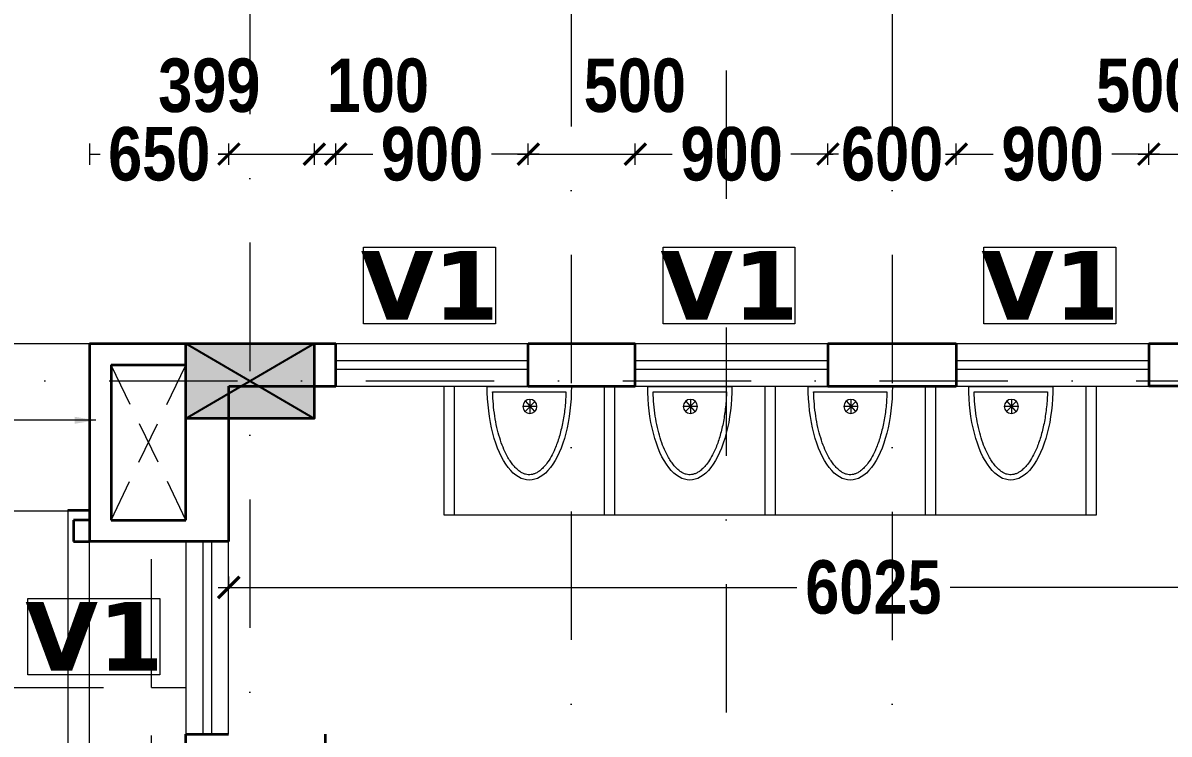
# Model space of a CAD drawing. Header units: millimetres. Extents: x -3092155 to 4513934, y -12317808 to 1850003.
# Drawn here: x -448576 to -443220, y -5723401 to -5720078 of the extents above; entities that cross this region are included whole.
import ezdxf

# ---------------------------------------------------------------- set-up
doc = ezdxf.new("R2010")
doc.units = ezdxf.units.MM
doc.header["$LTSCALE"] = 2
doc.header["$MEASUREMENT"] = 0
doc.header["$PDMODE"] = 34
doc.header["$PDSIZE"] = 500
for name, pattern in [('DASHDOT', [1, 0.5, -0.25, 0, -0.25]), ('DASHED2', [0.375, 0.25, -0.125]), ('HIDDEN', [0.375, 0.25, -0.125])]:
    doc.linetypes.add(name, pattern=pattern)
for name, color, linetype, lineweight in [('coloumn', 10, 'Continuous', 35), ('cornice', 12, 'Continuous', 25), ('D DIM', 250, 'Continuous', 9), ('DUCT', 37, 'Continuous', 35), ('FIXTURE', 252, 'Continuous', 0), ('glass', 5, 'Continuous', 15), ('GRID', 251, 'DASHDOT', 5), ('HAT', 42, 'Continuous', 5), ('PROJ', 251, 'HIDDEN', 5), ('SILL', 74, 'Continuous', 9), ('VENTI', 162, 'Continuous', 5), ('WAll', 250, 'Continuous', 35)]:
    doc.layers.add(name, color=color, linetype=linetype, lineweight=lineweight)
doc.layers.add('DOT', color=7, linetype='DASHED2', lineweight=0, true_color=0x89067c)
doc.layers.add('duct text', color=7, linetype='Continuous', lineweight=5, true_color=0x30182a)
doc.styles.add('door', font='arial.ttf', dxfattribs={"height": 70})
doc.styles.add('INNER DIM', font='ARIALNB.TTF', dxfattribs={"height": 250})
doc.styles.add('style2', font='verdana.ttf')
doc.dimstyles.new('DOOR', dxfattribs={"dimtxt": 100, "dimasz": 100, "dimexe": 25, "dimexo": 50, "dimgap": 25, "dimtad": 0, "dimtih": 1, "dimtoh": 1, "dimdec": 0, "dimzin": 3, "dimdsep": 46, "dimtxsty": 'door', "dimblk": 'OBLIQUE', "dimcen": 200, "dimclrd": 256, "dimclre": 256, "dimclrt": 256, "dimadec": 0, "dimazin": 0, "dimtfac": 1, "dimtdec": 0, "dimtofl": 0, "dimtmove": 2, "dimatfit": 3, "dimfxl": 300, "dimfxlon": 1, "dimfrac": 1, "dimtolj": 1, "dimtzin": 0, "dimlwd": -1, "dimlwe": -1, "dimarcsym": 0})
doc.dimstyles.new('INNER DIM', dxfattribs={"dimscale": 0, "dimtxt": 250, "dimasz": 100, "dimexe": 50, "dimexo": 50, "dimgap": 50, "dimtad": 0, "dimdec": 0, "dimzin": 0, "dimdsep": 46, "dimtxsty": 'INNER DIM', "dimblk": 'ARCHTICK', "dimcen": 100, "dimdle": 50, "dimclrd": 256, "dimclre": 256, "dimclrt": 256, "dimadec": 0, "dimazin": 0, "dimtfac": 1, "dimtdec": 0, "dimtix": 1, "dimtmove": 2, "dimatfit": 3, "dimfxl": 50, "dimfxlon": 1, "dimtolj": 1, "dimtzin": 0, "dimlwd": -1, "dimlwe": -1, "dimarcsym": 1})

# ---------------------------------------------------------------- blocks, each defined once
blk = doc.blocks.new('uri')
at = {"layer": 'FIXTURE', "ltscale": 100}
for p, q in [((1256512.1, -5187048.7), (1256512.1, -5186705.8)), ((1256537.1, -5187074), (1256537.1, -5186680.5)), ((1256476, -5186874.5), (1256410, -5186874.5)), ((1256466.9, -5186851.8), (1256419.1, -5186897.2)), ((1256419.4, -5186851.5), (1256468.8, -5186895.1)), ((1256443, -5186841.5), (1256443, -5186907.5))]:
    blk.add_line(p, q, dxfattribs=at)
blk.add_circle((1256443, -5186874.5), 33, dxfattribs=at)
blk.add_ellipse((1256537.1, -5186877.2), major_axis=(438.1, 0), ratio=0.449067, start_param=1.570796, end_param=4.712389, dxfattribs=at)
blk.add_open_spline([(1256512.1, -5186705.8), (1256509.5, -5186705.9), (1256506.8, -5186706), (1256480, -5186706.9), (1256456, -5186708.7), (1256409.1, -5186714), (1256386.2, -5186717.6), (1256342.2, -5186726.3), (1256321.1, -5186731.6), (1256281.3, -5186743.5), (1256262.7, -5186750.2), (1256232.3, -5186763.1), (1256219.9, -5186769.1), (1256197.3, -5186781.7), (1256187, -5186788.2), (1256170.4, -5186800.5), (1256163.6, -5186806.1), (1256151.8, -5186817.5), (1256146.7, -5186823.2), (1256138.9, -5186833.5), (1256135.9, -5186838.1), (1256130.9, -5186847.2), (1256129, -5186851.7), (1256126.1, -5186860.5), (1256125.1, -5186864.8), (1256124, -5186873.4), (1256123.9, -5186877.6), (1256124.5, -5186886.2), (1256125.2, -5186890.5), (1256127.6, -5186899.2), (1256129.3, -5186903.6), (1256133.7, -5186912.7), (1256136.4, -5186917.3), (1256142.9, -5186926.6), (1256146.7, -5186931.3), (1256155.4, -5186940.7), (1256160.4, -5186945.4), (1256171.3, -5186954.7), (1256177.4, -5186959.3), (1256190.5, -5186968.4), (1256197.6, -5186972.9), (1256216.5, -5186983.7), (1256228.9, -5186989.8), (1256255.6, -5187001.5), (1256270, -5187006.9), (1256300.3, -5187016.9), (1256316.3, -5187021.5), (1256349.6, -5187029.7), (1256366.9, -5187033.3), (1256402.5, -5187039.4), (1256420.8, -5187041.9), (1256458.1, -5187045.9), (1256477, -5187047.3), (1256501.4, -5187048.3), (1256506.8, -5187048.5), (1256512.1, -5187048.7)], degree=3, knots=[1.629393, 1.629393, 1.629393, 1.629393, 1.648181, 1.648181, 1.818462, 1.818462, 1.988743, 1.988743, 2.159025, 2.159025, 2.329306, 2.329306, 2.461629, 2.461629, 2.593951, 2.593951, 2.703241, 2.703241, 2.812532, 2.812532, 2.903056, 2.903056, 2.993581, 2.993581, 3.084106, 3.084106, 3.17463, 3.17463, 3.265155, 3.265155, 3.35568, 3.35568, 3.446205, 3.446205, 3.536729, 3.536729, 3.627254, 3.627254, 3.717779, 3.717779, 3.808303, 3.808303, 3.942921, 3.942921, 4.077539, 4.077539, 4.212157, 4.212157, 4.346775, 4.346775, 4.481393, 4.481393, 4.616011, 4.616011, 4.653792, 4.653792, 4.653792, 4.653792], dxfattribs=at)
blk = doc.blocks.new('_ArchTick')
at = {"color": 0, "linetype": 'ByBlock', "const_width": 0.15}
blk.add_lwpolyline([(-0.5, -0.5), (0.5, 0.5)], dxfattribs=at)
blk = doc.blocks.new('*D624')
at = {"layer": 'D DIM', "ltscale": 100, "transparency": 16777216}
for p, q in [((-383791.8, -5722451.2), (-383791.8, -5722976)), ((-383841.8, -5722501.2), (-383741.8, -5722501.2)), ((-383791.8, -5724201.2), (-383791.8, -5723676.5)), ((-383841.8, -5724151.2), (-383741.8, -5724151.2))]:
    blk.add_line(p, q, dxfattribs=at)
at = {"layer": 'Defpoints', "color": 0, "lineweight": 50, "ltscale": 100, "transparency": 16777216}
for p in [(-1109821.7, -5722501.2), (-384583.9, -5724151.2), (-383791.8, -5724151.2)]:
    blk.add_point(p, dxfattribs=at)
at = {"layer": 'D DIM', "ltscale": 100, "transparency": 16777216, "xscale": 100, "yscale": 100, "zscale": 100}
for p, rotation in [((-383791.8, -5722501.2), 90), ((-383791.8, -5724151.2), 270)]:
    blk.add_blockref('_ArchTick', p, dxfattribs=dict(at, rotation=rotation))
at = {"layer": 'D DIM', "ltscale": 100, "transparency": 16777216, "insert": (-383791.8, -5723326.2), "char_height": 250, "attachment_point": 5, "rotation": 90, "style": 'INNER DIM'}
blk.add_mtext('\\A1;1650', dxfattribs=at)
blk = doc.blocks.new('*D155')
at = {"layer": 'D DIM', "ltscale": 100, "transparency": 16777216}
for p, q in [((-449241.1, -5722451.2), (-449241.1, -5722976)), ((-449191.1, -5722501.2), (-449291.1, -5722501.2)), ((-449241.1, -5724201.2), (-449241.1, -5723676.5)), ((-449191.1, -5724151.2), (-449291.1, -5724151.2))]:
    blk.add_line(p, q, dxfattribs=at)
at = {"layer": 'Defpoints', "color": 0, "lineweight": 50, "ltscale": 100, "transparency": 16777216}
for p in [(-448263.5, -5722501.2), (-449241.1, -5724151.2), (-448263.9, -5724151.2)]:
    blk.add_point(p, dxfattribs=at)
at = {"layer": 'D DIM', "ltscale": 100, "transparency": 16777216, "xscale": 100, "yscale": 100, "zscale": 100}
for p, rotation in [((-449241.1, -5722501.2), 90), ((-449241.1, -5724151.2), 270)]:
    blk.add_blockref('_ArchTick', p, dxfattribs=dict(at, rotation=rotation))
at = {"layer": 'D DIM', "ltscale": 100, "transparency": 16777216, "insert": (-449241.1, -5723326.2), "char_height": 250, "attachment_point": 5, "rotation": 90, "style": 'INNER DIM'}
blk.add_mtext('\\A1;1650', dxfattribs=at)
blk = doc.blocks.new('*D170')
at = {"layer": 'D DIM', "ltscale": 100, "transparency": 16777216}
for p, q in [((-447613.5, -5720741.1), (-447613.5, -5720641.1)), ((-447214.3, -5720741.1), (-447214.3, -5720641.1)), ((-447663.5, -5720691.1), (-447164.3, -5720691.1))]:
    blk.add_line(p, q, dxfattribs=at)
at = {"layer": 'Defpoints', "color": 0, "lineweight": 50, "ltscale": 100, "transparency": 16777216}
for p in [(-447214.3, -5720691.1), (-447613.5, -5721576.2), (-447214.3, -5721576.2)]:
    blk.add_point(p, dxfattribs=at)
at = {"layer": 'D DIM', "ltscale": 100, "transparency": 16777216, "xscale": 100, "yscale": 100, "zscale": 100, "rotation": 180}
blk.add_blockref('_ArchTick', (-447613.5, -5720691.1), dxfattribs=at)
at = {"layer": 'D DIM', "ltscale": 100, "transparency": 16777216, "xscale": 100, "yscale": 100, "zscale": 100}
blk.add_blockref('_ArchTick', (-447214.3, -5720691.1), dxfattribs=at)
at = {"layer": 'D DIM', "ltscale": 100, "transparency": 16777216, "insert": (-447705.1, -5720371), "char_height": 250, "attachment_point": 5, "style": 'INNER DIM'}
blk.add_mtext('\\A1;399', dxfattribs=at)
blk = doc.blocks.new('*D634')
at = {"layer": 'D DIM', "ltscale": 100, "transparency": 16777216}
for p, q in [((-447214.3, -5720741.1), (-447214.3, -5720641.1)), ((-447114.3, -5720741.1), (-447114.3, -5720641.1)), ((-447214.3, -5720691.1), (-447114.3, -5720691.1))]:
    blk.add_line(p, q, dxfattribs=at)
at = {"layer": 'Defpoints', "color": 0, "lineweight": 50, "ltscale": 100, "transparency": 16777216}
for p in [(-447114.3, -5720691.1), (-447214.3, -5721576.2), (-447114.3, -5721576.2)]:
    blk.add_point(p, dxfattribs=at)
at = {"layer": 'D DIM', "ltscale": 100, "transparency": 16777216, "insert": (-446917.2, -5720371), "char_height": 250, "attachment_point": 5, "style": 'INNER DIM'}
blk.add_mtext('\\A1;100', dxfattribs=at)
blk = doc.blocks.new('*D635')
at = {"layer": 'D DIM', "ltscale": 100, "transparency": 16777216}
for p, q in [((-447114.3, -5720741.1), (-447114.3, -5720641.1)), ((-446214.3, -5720741.1), (-446214.3, -5720641.1)), ((-447164.3, -5720691.1), (-446941.7, -5720691.1)), ((-446164.3, -5720691.1), (-446386.9, -5720691.1))]:
    blk.add_line(p, q, dxfattribs=at)
at = {"layer": 'Defpoints', "color": 0, "lineweight": 50, "ltscale": 100, "transparency": 16777216}
for p in [(-446214.3, -5720691.1), (-447114.3, -5721576.2), (-446214.3, -5721576.2)]:
    blk.add_point(p, dxfattribs=at)
at = {"layer": 'D DIM', "ltscale": 100, "transparency": 16777216, "xscale": 100, "yscale": 100, "zscale": 100, "rotation": 180}
blk.add_blockref('_ArchTick', (-447114.3, -5720691.1), dxfattribs=at)
at = {"layer": 'D DIM', "ltscale": 100, "transparency": 16777216, "xscale": 100, "yscale": 100, "zscale": 100}
blk.add_blockref('_ArchTick', (-446214.3, -5720691.1), dxfattribs=at)
at = {"layer": 'D DIM', "ltscale": 100, "transparency": 16777216, "insert": (-446664.3, -5720691.1), "char_height": 250, "attachment_point": 5, "style": 'INNER DIM'}
blk.add_mtext('\\A1;900', dxfattribs=at)
blk = doc.blocks.new('*D636')
at = {"layer": 'D DIM', "ltscale": 100, "transparency": 16777216}
for p, q in [((-446214.3, -5720741.1), (-446214.3, -5720641.1)), ((-445714.3, -5720741.1), (-445714.3, -5720641.1)), ((-446264.3, -5720691.1), (-445664.3, -5720691.1))]:
    blk.add_line(p, q, dxfattribs=at)
at = {"layer": 'Defpoints', "color": 0, "lineweight": 50, "ltscale": 100, "transparency": 16777216}
for p in [(-445714.3, -5720691.1), (-446214.3, -5721576.2), (-445714.3, -5721576.2)]:
    blk.add_point(p, dxfattribs=at)
at = {"layer": 'D DIM', "ltscale": 100, "transparency": 16777216, "xscale": 100, "yscale": 100, "zscale": 100, "rotation": 180}
blk.add_blockref('_ArchTick', (-446214.3, -5720691.1), dxfattribs=at)
at = {"layer": 'D DIM', "ltscale": 100, "transparency": 16777216, "xscale": 100, "yscale": 100, "zscale": 100}
blk.add_blockref('_ArchTick', (-445714.3, -5720691.1), dxfattribs=at)
at = {"layer": 'D DIM', "ltscale": 100, "transparency": 16777216, "insert": (-445716.6, -5720371), "char_height": 250, "attachment_point": 5, "style": 'INNER DIM'}
blk.add_mtext('\\A1;500', dxfattribs=at)
blk = doc.blocks.new('*D637')
at = {"layer": 'D DIM', "ltscale": 100, "transparency": 16777216}
for p, q in [((-445714.3, -5720741.1), (-445714.3, -5720641.1)), ((-444814.3, -5720741.1), (-444814.3, -5720641.1)), ((-445764.3, -5720691.1), (-445541.7, -5720691.1)), ((-444764.3, -5720691.1), (-444986.9, -5720691.1))]:
    blk.add_line(p, q, dxfattribs=at)
at = {"layer": 'Defpoints', "color": 0, "lineweight": 50, "ltscale": 100, "transparency": 16777216}
for p in [(-444814.3, -5720691.1), (-445714.3, -5721576.2), (-444814.3, -5721576.2)]:
    blk.add_point(p, dxfattribs=at)
at = {"layer": 'D DIM', "ltscale": 100, "transparency": 16777216, "xscale": 100, "yscale": 100, "zscale": 100, "rotation": 180}
blk.add_blockref('_ArchTick', (-445714.3, -5720691.1), dxfattribs=at)
at = {"layer": 'D DIM', "ltscale": 100, "transparency": 16777216, "xscale": 100, "yscale": 100, "zscale": 100}
blk.add_blockref('_ArchTick', (-444814.3, -5720691.1), dxfattribs=at)
at = {"layer": 'D DIM', "ltscale": 100, "transparency": 16777216, "insert": (-445264.3, -5720691.1), "char_height": 250, "attachment_point": 5, "style": 'INNER DIM'}
blk.add_mtext('\\A1;900', dxfattribs=at)
blk = doc.blocks.new('*D638')
at = {"layer": 'D DIM', "ltscale": 100, "transparency": 16777216}
for p, q in [((-444814.3, -5720741.1), (-444814.3, -5720641.1)), ((-444214.3, -5720741.1), (-444214.3, -5720641.1)), ((-444814.3, -5720691.1), (-444790.2, -5720691.1)), ((-444214.3, -5720691.1), (-444238.5, -5720691.1))]:
    blk.add_line(p, q, dxfattribs=at)
at = {"layer": 'Defpoints', "color": 0, "lineweight": 50, "ltscale": 100, "transparency": 16777216}
for p in [(-444214.3, -5720691.1), (-444814.3, -5721576.2), (-444214.3, -5721576.2)]:
    blk.add_point(p, dxfattribs=at)
at = {"layer": 'D DIM', "ltscale": 100, "transparency": 16777216, "insert": (-444514.3, -5720691.1), "char_height": 250, "attachment_point": 5, "style": 'INNER DIM'}
blk.add_mtext('\\A1;600', dxfattribs=at)
blk = doc.blocks.new('*D639')
at = {"layer": 'D DIM', "ltscale": 100, "transparency": 16777216}
for p, q in [((-444214.3, -5720741.1), (-444214.3, -5720641.1)), ((-443314.7, -5720741.1), (-443314.7, -5720641.1)), ((-444264.3, -5720691.1), (-444041.9, -5720691.1)), ((-443264.7, -5720691.1), (-443487.1, -5720691.1))]:
    blk.add_line(p, q, dxfattribs=at)
at = {"layer": 'Defpoints', "color": 0, "lineweight": 50, "ltscale": 100, "transparency": 16777216}
for p in [(-443314.7, -5720691.1), (-444214.3, -5721576.2), (-443314.7, -5721576.2)]:
    blk.add_point(p, dxfattribs=at)
at = {"layer": 'D DIM', "ltscale": 100, "transparency": 16777216, "xscale": 100, "yscale": 100, "zscale": 100, "rotation": 180}
blk.add_blockref('_ArchTick', (-444214.3, -5720691.1), dxfattribs=at)
at = {"layer": 'D DIM', "ltscale": 100, "transparency": 16777216, "xscale": 100, "yscale": 100, "zscale": 100}
blk.add_blockref('_ArchTick', (-443314.7, -5720691.1), dxfattribs=at)
at = {"layer": 'D DIM', "ltscale": 100, "transparency": 16777216, "insert": (-443764.5, -5720691.1), "char_height": 250, "attachment_point": 5, "style": 'INNER DIM'}
blk.add_mtext('\\A1;900', dxfattribs=at)
blk = doc.blocks.new('*D640')
at = {"layer": 'D DIM', "ltscale": 100, "transparency": 16777216}
for p, q in [((-443314.7, -5720741.1), (-443314.7, -5720641.1)), ((-442814.3, -5720741.1), (-442814.3, -5720641.1)), ((-443364.7, -5720691.1), (-442764.3, -5720691.1))]:
    blk.add_line(p, q, dxfattribs=at)
at = {"layer": 'Defpoints', "color": 0, "lineweight": 50, "ltscale": 100, "transparency": 16777216}
for p in [(-442814.3, -5720691.1), (-443314.7, -5721576.2), (-442814.3, -5721576.2)]:
    blk.add_point(p, dxfattribs=at)
at = {"layer": 'D DIM', "ltscale": 100, "transparency": 16777216, "xscale": 100, "yscale": 100, "zscale": 100, "rotation": 180}
blk.add_blockref('_ArchTick', (-443314.7, -5720691.1), dxfattribs=at)
at = {"layer": 'D DIM', "ltscale": 100, "transparency": 16777216, "xscale": 100, "yscale": 100, "zscale": 100}
blk.add_blockref('_ArchTick', (-442814.3, -5720691.1), dxfattribs=at)
at = {"layer": 'D DIM', "ltscale": 100, "transparency": 16777216, "insert": (-443322.4, -5720371), "char_height": 250, "attachment_point": 5, "style": 'INNER DIM'}
blk.add_mtext('\\A1;500', dxfattribs=at)
blk = doc.blocks.new('*D728')
at = {"layer": 'D DIM', "ltscale": 100, "transparency": 16777216}
for p, q in [((-447614.3, -5722715.6), (-447614.3, -5722665.6)), ((-441589.3, -5722765.6), (-441589.3, -5722665.6)), ((-447664.3, -5722715.6), (-444960, -5722715.6)), ((-441539.3, -5722715.6), (-444243.7, -5722715.6))]:
    blk.add_line(p, q, dxfattribs=at)
at = {"layer": 'Defpoints', "color": 0, "lineweight": 50, "ltscale": 100, "transparency": 16777216}
for p in [(-447614.3, -5722715.6), (-441589.3, -5722715.6), (-441589.3, -5722926.2)]:
    blk.add_point(p, dxfattribs=at)
at = {"layer": 'D DIM', "ltscale": 100, "transparency": 16777216, "xscale": 100, "yscale": 100, "zscale": 100, "rotation": 180}
blk.add_blockref('_ArchTick', (-447614.3, -5722715.6), dxfattribs=at)
at = {"layer": 'D DIM', "ltscale": 100, "transparency": 16777216, "xscale": 100, "yscale": 100, "zscale": 100}
blk.add_blockref('_ArchTick', (-441589.3, -5722715.6), dxfattribs=at)
at = {"layer": 'D DIM', "ltscale": 100, "transparency": 16777216, "insert": (-444601.8, -5722715.6), "char_height": 250, "attachment_point": 5, "style": 'INNER DIM'}
blk.add_mtext('\\A1;6025', dxfattribs=at)
blk = doc.blocks.new('*D851')
at = {"layer": 'D DIM', "ltscale": 100, "transparency": 16777216}
for p, q in [((-449241.5, -5721526.2), (-449241.5, -5721937.2)), ((-449191.5, -5721576.2), (-449291.5, -5721576.2)), ((-449191.5, -5722501), (-449291.5, -5722501)), ((-449241.5, -5722551), (-449241.5, -5722497.3))]:
    blk.add_line(p, q, dxfattribs=at)
at = {"layer": 'Defpoints', "color": 0, "lineweight": 50, "ltscale": 100, "transparency": 16777216}
for p in [(-448264.3, -5721576.2), (-449241.5, -5722501), (-448264.3, -5722501)]:
    blk.add_point(p, dxfattribs=at)
at = {"layer": 'D DIM', "ltscale": 100, "transparency": 16777216, "xscale": 100, "yscale": 100, "zscale": 100}
for p, rotation in [((-449241.5, -5721576.2), 90), ((-449241.5, -5722501), 270)]:
    blk.add_blockref('_ArchTick', p, dxfattribs=dict(at, rotation=rotation))
at = {"layer": 'D DIM', "ltscale": 100, "transparency": 16777216, "insert": (-449241.5, -5722217.3), "char_height": 250, "attachment_point": 5, "rotation": 90, "style": 'INNER DIM'}
blk.add_mtext('\\A1;925', dxfattribs=at)
blk = doc.blocks.new('*D370')
at = {"layer": 'D DIM', "ltscale": 100, "transparency": 16777216}
for p, q in [((-448263.9, -5720741.1), (-448263.9, -5720641.1)), ((-447614.3, -5720741.1), (-447614.3, -5720641.1)), ((-448263.9, -5720691.1), (-448215, -5720691.1)), ((-447614.3, -5720691.1), (-447663.2, -5720691.1))]:
    blk.add_line(p, q, dxfattribs=at)
at = {"layer": 'Defpoints', "color": 0, "lineweight": 50, "ltscale": 100, "transparency": 16777216}
for p in [(-447614.3, -5720691.1), (-448263.9, -5722038.6), (-447614.3, -5722038.6)]:
    blk.add_point(p, dxfattribs=at)
at = {"layer": 'D DIM', "ltscale": 100, "transparency": 16777216, "insert": (-447939.1, -5720691.1), "char_height": 250, "attachment_point": 5, "style": 'INNER DIM'}
blk.add_mtext('\\A1;650', dxfattribs=at)
blk = doc.blocks.new('F.F')
at = {"layer": 'coloumn', "ltscale": 100}
blk.add_hatch(color=256, dxfattribs=at).paths.add_polyline_path([(-219835.3, -5874906.2), (-219835.3, -5875256.2), (-220435.3, -5875256.2), (-220435.3, -5874906.2)])
at = {"layer": 'coloumn', "lineweight": 25, "ltscale": 100}
for p, q in [((-220435.3, -5875256.2), (-219835.3, -5874906.2)), ((-220435.3, -5874906.2), (-219835.3, -5875256.2))]:
    blk.add_line(p, q, dxfattribs=at)
at = {"layer": 'coloumn', "ltscale": 100}
blk.add_lwpolyline([(-219835.3, -5874906.2), (-219835.3, -5875256.2), (-220435.3, -5875256.2), (-220435.3, -5874906.2)], close=True, dxfattribs=at)
blk = doc.blocks.new('ujuj')
at = {"layer": 'DUCT', "ltscale": 100}
for p, q in [((-427849.3, -5813156.2), (-427849.3, -5813081.2)), ((-427849.3, -5813081.2), (-427749.3, -5813081.2)), ((-427749.3, -5813081.2), (-427749.3, -5813156.2)), ((-426099.3, -5813156.2), (-426099.3, -5813081.2)), ((-426099.3, -5813081.2), (-425999.3, -5813081.2)), ((-425999.3, -5813081.2), (-425999.3, -5813156.2))]:
    blk.add_line(p, q, dxfattribs=at)
at = {"layer": 'PROJ', "ltscale": 250}
blk.add_line((-426099.3, -5813156.2), (-427749.3, -5813156.2), dxfattribs=at)
at = {"layer": 'SILL', "ltscale": 100}
for p, q in [((-425949.3, -5813056.2), (-427898.9, -5813056.2)), ((-427898.9, -5813056.2), (-427898.9, -5813156.2)), ((-425949.3, -5813056.2), (-425949.3, -5813156.2)), ((-426099.3, -5813156.2), (-427749.3, -5813156.2))]:
    blk.add_line(p, q, dxfattribs=at)
blk = doc.blocks.new('_Oblique')
at = {"color": 0, "linetype": 'ByBlock', "lineweight": -2}
blk.add_line((-0.5, -0.5), (0.5, 0.5), dxfattribs=at)
blk = doc.blocks.new('6yuj6kit')
at = {"layer": 'duct text', "ltscale": 0.1}
blk.add_leader([(-159562.2, -5650522.1), (-161097.4, -5650522.1), (-160847.8, -5650522.1)], dimstyle='DOOR', dxfattribs=at)

msp = doc.modelspace()

# ---------------------------------------------------------------- hatches: boundary and pattern name
at = {"layer": 'HAT', "ltscale": 100}
h = msp.add_hatch(dxfattribs=at)
h.set_pattern_fill('ANGLE', color=256, scale=3000, style=0)
h.set_pattern_definition([(0, (-0.8, -16659), (0, 825), [600, -225]), (90, (-0.8, -16659), (-825, 5e-14), [600, -225])])
h.paths.add_polyline_path([(-449164.7, -5722776), (-449164.7, -5723475.7), (-447814.7, -5723475.7), (-447814.7, -5723401.2), (-447814.7, -5722501), (-448264.3, -5722501), (-448264.3, -5721576.2), (-449314.7, -5721576.2), (-449314.7, -5722776)])
h.paths.add_polyline_path([(-449164.7, -5731976.8), (-449164.7, -5732726.5), (-449314.7, -5732726.5), (-449314.7, -5733926.2), (-448264.3, -5733926.2), (-448264.3, -5733001), (-447814.7, -5733001), (-447814.7, -5731976.8)])
h.paths.add_polyline_path([(-449164.7, -5723475.7), (-449164.7, -5731976.8), (-447814.7, -5731976.8), (-447814.7, -5731351), (-448264.3, -5731351), (-448264.3, -5730051), (-447814.7, -5730051), (-447814.7, -5728401.2), (-448264.3, -5728401.2), (-448264.3, -5727101.2), (-447814.7, -5727101.2), (-447814.7, -5725451), (-448264.3, -5725451), (-448264.3, -5724151), (-447814.7, -5724151), (-447814.7, -5723475.7)])
h.paths.add_polyline_path([(-448988.9, -5730701, -1), (-448588.9, -5730701, -1)], flags=16)
h.paths.add_polyline_path([(-448656.9, -5731430.9), (-447936.3, -5731430.9), (-447936.3, -5731925), (-448656.9, -5731925)], flags=16)
h.paths.add_polyline_path([(-448656.9, -5729526.5), (-448656.9, -5729032.4), (-447936.3, -5729032.4), (-447936.3, -5729526.5)], flags=16)
h.paths.add_polyline_path([(-448988.9, -5727751, -1), (-448588.9, -5727751, -1)], flags=16)
h.paths.add_polyline_path([(-448552.5, -5726824.3), (-448552.5, -5726467.2), (-447936.3, -5726467.2), (-447936.3, -5726824.3)], flags=0)
h.paths.add_polyline_path([(-448552.5, -5725924.3), (-448552.5, -5725567.2), (-447936.3, -5725567.2), (-447936.3, -5725924.3)], flags=0)
h.paths.add_polyline_path([(-448588.9, -5724801, -1), (-448988.9, -5724801, -1)], flags=16)
h.paths.add_polyline_path([(-448553, -5724074.1), (-448553, -5723716.9), (-447936.7, -5723716.9), (-447936.7, -5724074.1)], flags=0)
h.paths.add_polyline_path([(-448623.4, -5722704.3), (-447861.6, -5722704.3), (-447861.6, -5723185.2), (-448623.4, -5723185.2)], flags=24)
h.paths.add_polyline_path([(-448630.4, -5723651.2), (-447855.4, -5723651.2), (-447855.4, -5724137.8), (-448630.4, -5724137.8)], flags=24)
h.paths.add_polyline_path([(-448630, -5725501.4), (-447855, -5725501.4), (-447855, -5725988.1), (-448630, -5725988.1)], flags=24)
h.paths.add_polyline_path([(-448623.4, -5726404.3), (-447861.6, -5726404.3), (-447861.6, -5726885.2), (-448623.4, -5726885.2)], flags=24)
h.paths.add_polyline_path([(-448735.8, -5729023), (-447902, -5729023), (-447902, -5729509.2), (-448735.8, -5729509.2)], flags=24)

# ---------------------------------------------------------------- linework, layer by layer
at = {"layer": 'DOT', "linetype": 'Continuous', "ltscale": 400}
msp.add_line((-449314.7, -5721576.2), (-448264.3, -5721576.2), dxfattribs=at)
at = {"layer": 'DOT', "ltscale": 400}
for p, q in [((-448164.3, -5722401), (-447814.3, -5721676)), ((-447814.3, -5722401), (-448164.3, -5721676))]:
    msp.add_line(p, q, dxfattribs=at)
at = {"layer": 'DUCT', "ltscale": 100}
for p, q in [((-448264.3, -5721576.2), (-448264.3, -5722501)), ((-448264.3, -5721576.2), (-447114.3, -5721576.2)), ((-447814.3, -5721576.2), (-447114.3, -5721576.2)), ((-447114.3, -5721776.2), (-447114.3, -5721576.2)), ((-446214.3, -5721576.2), (-445714.3, -5721576.2)), ((-446214.3, -5721776.2), (-446214.3, -5721576.2)), ((-445714.3, -5721776.2), (-445714.3, -5721576.2)), ((-444814.3, -5721576.2), (-444814.3, -5721776.2)), ((-444814.3, -5721576.2), (-444214.3, -5721576.2)), ((-444214.3, -5721576.2), (-444214.3, -5721776.2)), ((-443314.7, -5721576.2), (-442814.3, -5721576.2)), ((-443314.7, -5721576.2), (-443314.7, -5721776.2)), ((-448164.3, -5721676), (-447814.7, -5721676)), ((-448164.3, -5721676), (-448164.3, -5722401)), ((-447814.7, -5722401), (-447814.7, -5721676)), ((-447614.7, -5721776.2), (-447614.7, -5722476)), ((-447614.3, -5721776.2), (-447114.3, -5721776.2)), ((-446214.3, -5721776.2), (-445714.3, -5721776.2)), ((-444814.3, -5721776.2), (-444214.3, -5721776.2)), ((-442814.3, -5721776.2), (-443314.7, -5721776.2)), ((-447614.3, -5722501), (-447614.3, -5722351)), ((-448164.3, -5722401), (-447814.3, -5722401)), ((-447614.3, -5722501), (-448264.3, -5722501)), ((-447614.3, -5722501), (-447814.3, -5722501)), ((-447814.7, -5723401.2), (-447614.7, -5723401.2)), ((-447814.7, -5723601.2), (-447814.7, -5723401.2)), ((-447164.3, -5723401.2), (-447164.3, -5723601.2))]:
    msp.add_line(p, q, dxfattribs=at)
at = {"layer": 'FIXTURE', "ltscale": 100}
msp.add_line((-446609.7, -5722376.2), (-443559.7, -5722376.2), dxfattribs=at)
for points in [[(-446609.7, -5721776.2), (-446609.7, -5722376.2), (-446559.7, -5722376.2), (-446559.7, -5721776.2)], [(-445859.7, -5721776.2), (-445859.7, -5722376.2), (-445809.7, -5722376.2), (-445809.7, -5721776.2)], [(-445109.7, -5721776.2), (-445109.7, -5722376.2), (-445059.7, -5722376.2), (-445059.7, -5721776.2)], [(-444359.7, -5721776.2), (-444359.7, -5722376.2), (-444309.7, -5722376.2), (-444309.7, -5721776.2)], [(-443609.7, -5721776.2), (-443609.7, -5722376.2), (-443559.7, -5722376.2), (-443559.7, -5721776.2)]]:
    msp.add_lwpolyline(points, dxfattribs=at)
at = {"layer": 'glass', "ltscale": 100}
for p, q in [((-447114.3, -5721656.2), (-446214.3, -5721656.2)), ((-445714.3, -5721656.2), (-444814.3, -5721656.2)), ((-444214.3, -5721656.2), (-443314.7, -5721656.2)), ((-447114.3, -5721696.2), (-446214.3, -5721696.2)), ((-445714.3, -5721696.2), (-444814.3, -5721696.2)), ((-444214.3, -5721696.2), (-443314.7, -5721696.2)), ((-447734.7, -5722501.2), (-447734.7, -5723401.2)), ((-447694.7, -5722501.2), (-447694.7, -5723401.2))]:
    msp.add_line(p, q, dxfattribs=at)
at = {"layer": 'GRID', "color": 5, "ltscale": 600}
for p, q in [((-445289.7, -5655495.3), (-445289.7, -5744297.3)), ((-446014.7, -5656356), (-446014.7, -5743436.5)), ((-444514.7, -5656356.5), (-444514.7, -5743436)), ((-447515.1, -5657499.4), (-447515.1, -5742293.2))]:
    msp.add_line(p, q, dxfattribs=at)
at = {"layer": 'GRID', "color": 6, "ltscale": 600}
msp.add_line((-460174.6, -5721751.2), (-367335.1, -5721751.2), dxfattribs=at)
at = {"layer": 'SILL', "ltscale": 100}
for p, q in [((-447114.3, -5721576.2), (-446214.3, -5721576.2)), ((-445714.3, -5721576.2), (-444814.3, -5721576.2)), ((-444214.3, -5721576.2), (-443314.7, -5721576.2)), ((-447114.3, -5721776.2), (-446214.3, -5721776.2)), ((-445714.3, -5721776.2), (-444814.3, -5721776.2)), ((-444214.3, -5721776.2), (-443314.7, -5721776.2)), ((-447814.7, -5722501), (-447814.7, -5724151)), ((-447614.7, -5723401.2), (-447614.7, -5722501))]:
    msp.add_line(p, q, dxfattribs=at)
at = {"layer": 'VENTI', "ltscale": 100}
for points in [[(-446368.5, -5721483.5), (-446984.7, -5721483.5), (-446984.7, -5721126.3), (-446368.5, -5721126.3)], [(-444968.5, -5721483.5), (-445584.7, -5721483.5), (-445584.7, -5721126.3), (-444968.5, -5721126.3)], [(-443468.9, -5721483.5), (-444085.1, -5721483.5), (-444085.1, -5721126.3), (-443468.9, -5721126.3)], [(-447936.3, -5723124.3), (-448552.5, -5723124.3), (-448552.5, -5722767.2), (-447936.3, -5722767.2)]]:
    msp.add_lwpolyline(points, close=True, dxfattribs=at)

# ---------------------------------------------------------------- block references
at = {"layer": 'coloumn'}
msp.add_blockref('F.F', (-227379.8, 153330), dxfattribs=at)
at = {"layer": 'cornice', "color": 3, "lineweight": 50}
msp.add_blockref('6yuj6kit', (-288672.7, -71412.7), dxfattribs=at)
at = {"layer": 'cornice', "color": 3, "lineweight": 50, "xscale": -1, "rotation": 90}
msp.add_blockref('ujuj', (-6261420.5, -6150250.3), dxfattribs=at)
at = {"layer": 'WAll', "xscale": -1, "rotation": 270}
for p in [(4740667.5, -6978313.4), (4741417.5, -6978313.4), (4742167.5, -6978313.4), (4742917.5, -6978313.4)]:
    msp.add_blockref('uri', p, dxfattribs=at)

# ---------------------------------------------------------------- texts
at = {"layer": 'VENTI', "ltscale": 100, "char_height": 320, "attachment_point": 5, "style": 'style2'}
for insert in [(-446674.7, -5721303.9), (-445274.7, -5721303.9), (-443775, -5721303.9), (-448242.5, -5722944.8)]:
    msp.add_mtext('\\pxt11;{\\fVerdana|b1|i0|c0|p34;V1}', dxfattribs=dict(at, insert=insert))

# ---------------------------------------------------------------- dimensions: what is measured, and where the dimension line sits
at = {"layer": 'D DIM', "ltscale": 100}
for base, p1, p2, picture, middle in [((-447214.3, -5720691.1), (-447613.5, -5721576.2), (-447214.3, -5721576.2), '*D170', (-447705.1, -5720371)), ((-447114.3, -5720691.1), (-447214.3, -5721576.2), (-447114.3, -5721576.2), '*D634', (-446917.2, -5720371)), ((-445714.3, -5720691.1), (-446214.3, -5721576.2), (-445714.3, -5721576.2), '*D636', (-445716.6, -5720371)), ((-442814.3, -5720691.1), (-443314.7, -5721576.2), (-442814.3, -5721576.2), '*D640', (-443322.4, -5720371))]:
    dim = msp.add_linear_dim(base=base, p1=p1, p2=p2, dimstyle='INNER DIM', override={"dimscale": 1}, dxfattribs=at)
    dim.commit()
    dim.dimension.update_dxf_attribs({"geometry": picture, "text_midpoint": middle, "dimtype": 160})
for base, p1, p2, picture, middle in [((-447614.3, -5720691.1), (-448263.9, -5722038.6), (-447614.3, -5722038.6), '*D370', (-447939.1, -5720691.1)), ((-446214.3, -5720691.1), (-447114.3, -5721576.2), (-446214.3, -5721576.2), '*D635', (-446664.3, -5720691.1)), ((-444814.3, -5720691.1), (-445714.3, -5721576.2), (-444814.3, -5721576.2), '*D637', (-445264.3, -5720691.1)), ((-444214.3, -5720691.1), (-444814.3, -5721576.2), (-444214.3, -5721576.2), '*D638', (-444514.3, -5720691.1)), ((-443314.7, -5720691.1), (-444214.3, -5721576.2), (-443314.7, -5721576.2), '*D639', (-443764.5, -5720691.1)), ((-441589.3, -5722715.6), (-447614.3, -5722715.6), (-441589.3, -5722926.2), '*D728', (-444601.8, -5722715.6))]:
    dim = msp.add_linear_dim(base=base, p1=p1, p2=p2, dimstyle='INNER DIM', override={"dimscale": 1}, dxfattribs=at)
    dim.commit()
    dim.dimension.update_dxf_attribs({"geometry": picture, "text_midpoint": middle})
dim = msp.add_linear_dim(base=(-449241.5, -5722501), p1=(-448264.3, -5721576.2), p2=(-448264.3, -5722501), angle=90, dimstyle='INNER DIM', override={"dimscale": 1}, dxfattribs=at)
dim.commit()
dim.dimension.update_dxf_attribs({"geometry": '*D851', "text_midpoint": (-449241.5, -5722217.3), "dimtype": 160})
for base, p1, p2, picture, middle in [((-383791.8, -5724151.2), (-1109821.7, -5722501.2), (-384583.9, -5724151.2), '*D624', (-383791.8, -5723326.2)), ((-449241.1, -5724151.2), (-448263.5, -5722501.2), (-448263.9, -5724151.2), '*D155', (-449241.1, -5723326.2))]:
    dim = msp.add_linear_dim(base=base, p1=p1, p2=p2, angle=90, dimstyle='INNER DIM', override={"dimscale": 1}, dxfattribs=at)
    dim.commit()
    dim.dimension.update_dxf_attribs({"geometry": picture, "text_midpoint": middle})

doc.saveas('drawing.dxf')
